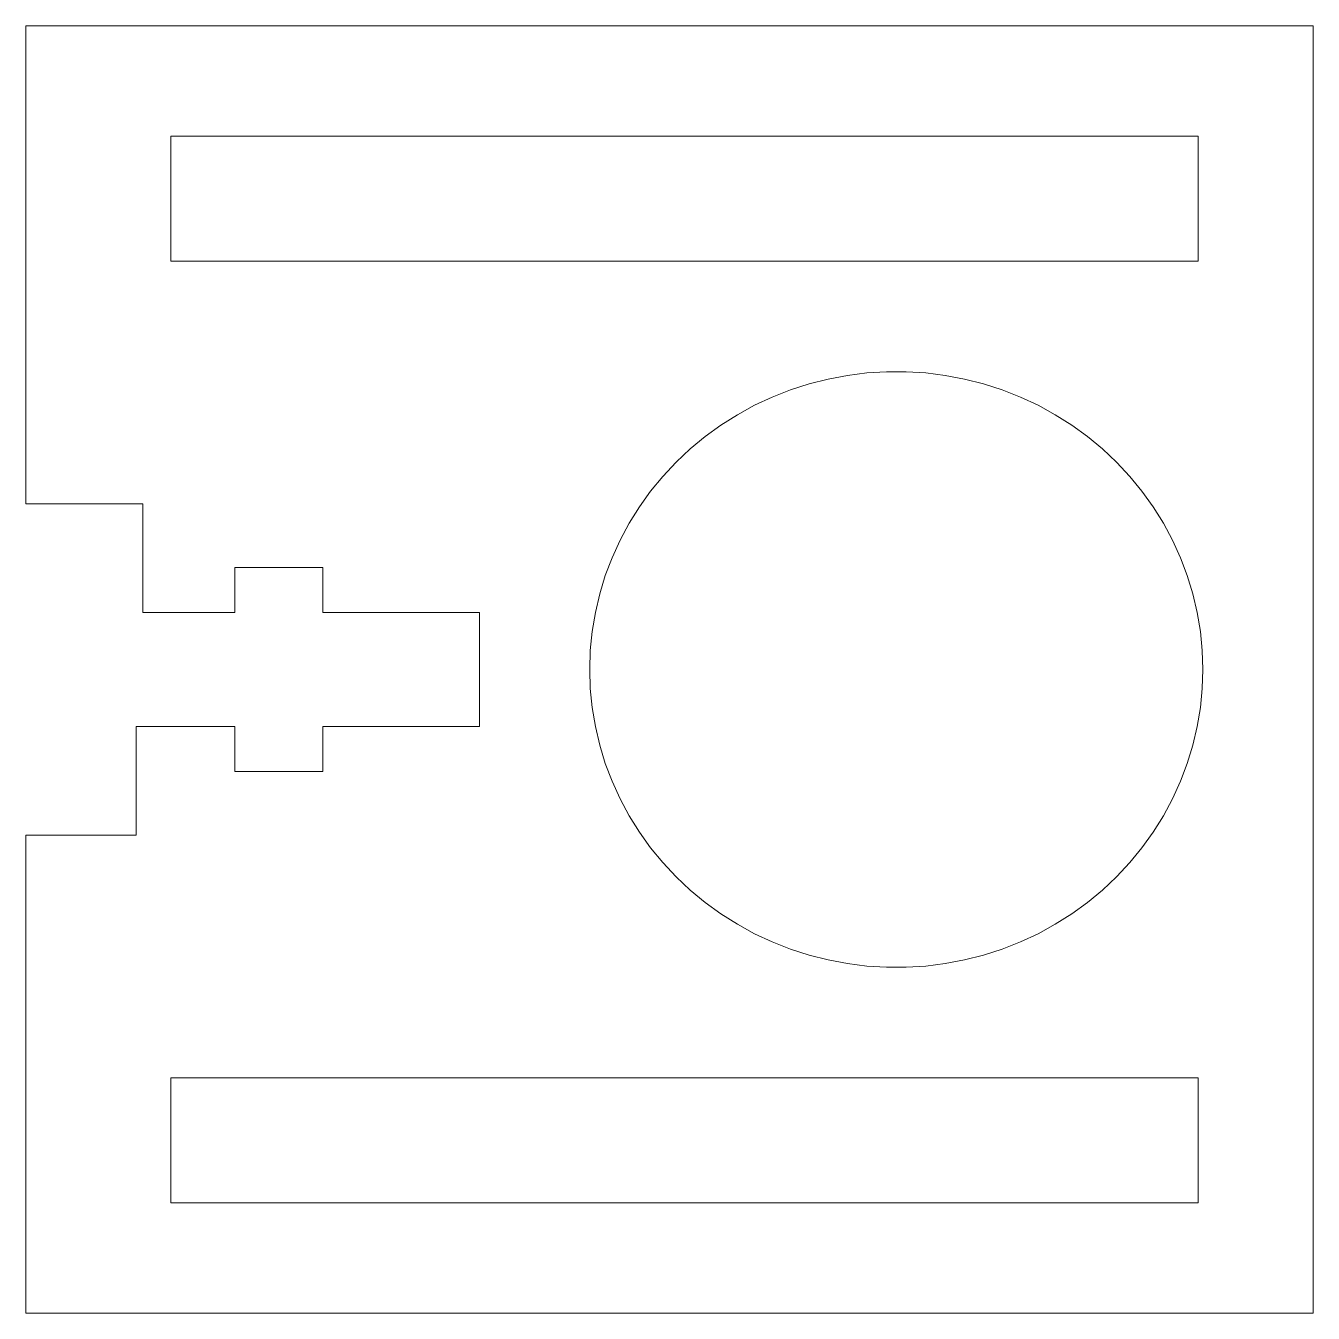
# Model space of a CAD drawing. Header units: millimetres. Extents: x -17.8 to 17.2, y 9.1 to 44.1.
import ezdxf

# ---------------------------------------------------------------- set-up
doc = ezdxf.new("R2010")
doc.units = ezdxf.units.MM

msp = doc.modelspace()

# ---------------------------------------------------------------- linework, layer by layer
at = {"color": 7, "linetype": 'Continuous', "lineweight": 15}
for p, q in [((-17.786, 44.084), (-17.786, 31.084)), ((17.214, 44.084), (-17.786, 44.084)), ((17.214, 9.084), (17.214, 44.084)), ((14.085, 41.086), (-13.845, 41.086)), ((-13.845, 41.086), (-13.845, 37.684)), ((14.085, 37.684), (14.085, 41.086)), ((-13.845, 37.684), (14.085, 37.684)), ((-17.786, 31.084), (-14.606, 31.084)), ((-14.606, 31.084), (-14.606, 28.132)), ((-12.106, 29.357), (-9.706, 29.357)), ((-12.106, 28.132), (-12.106, 29.357)), ((-9.706, 29.357), (-9.706, 28.132)), ((-14.606, 28.132), (-12.106, 28.132)), ((-9.706, 28.132), (-5.455, 28.132)), ((-5.455, 28.132), (-5.455, 25.037)), ((-14.786, 25.037), (-14.786, 22.084)), ((-12.106, 25.037), (-14.786, 25.037)), ((-12.106, 23.812), (-12.106, 25.037)), ((-9.706, 25.037), (-9.706, 23.812)), ((-5.455, 25.037), (-9.706, 25.037)), ((-9.706, 23.812), (-12.106, 23.812)), ((-17.786, 22.084), (-17.786, 9.084)), ((-14.786, 22.084), (-17.786, 22.084)), ((14.085, 15.484), (-13.845, 15.484)), ((-13.845, 15.484), (-13.845, 12.083)), ((14.085, 12.083), (14.085, 15.484)), ((-13.845, 12.083), (14.085, 12.083)), ((-17.786, 9.084), (17.214, 9.084))]:
    msp.add_line(p, q, dxfattribs=at)
at = {"color": 7, "linetype": 'Continuous', "lineweight": 15, "flags": 128}
msp.add_lwpolyline([(14.214, 26.584), (14.197, 27.103), (14.146, 27.62), (14.061, 28.133), (13.942, 28.639), (13.79, 29.137), (13.605, 29.624), (13.389, 30.099), (13.142, 30.559), (12.865, 31.003), (12.559, 31.429), (12.226, 31.835), (11.867, 32.219), (11.483, 32.581), (11.076, 32.917), (10.648, 33.228), (10.2, 33.511), (9.735, 33.766), (9.253, 33.991), (8.758, 34.186), (8.251, 34.35), (7.734, 34.481), (7.21, 34.581), (6.68, 34.647), (6.147, 34.68), (5.613, 34.68), (5.079, 34.647), (4.55, 34.581), (4.025, 34.481), (3.508, 34.35), (3.001, 34.186), (2.506, 33.991), (2.025, 33.766), (1.559, 33.511), (1.111, 33.228), (0.683, 32.917), (0.276, 32.581), (-0.107, 32.219), (-0.467, 31.835), (-0.8, 31.429), (-1.105, 31.003), (-1.382, 30.559), (-1.63, 30.099), (-1.846, 29.624), (-2.03, 29.137), (-2.182, 28.639), (-2.301, 28.133), (-2.387, 27.62), (-2.438, 27.103), (-2.455, 26.584), (-2.438, 26.065), (-2.387, 25.549), (-2.301, 25.036), (-2.182, 24.53), (-2.03, 24.032), (-1.846, 23.545), (-1.63, 23.07), (-1.382, 22.61), (-1.105, 22.166), (-0.8, 21.74), (-0.467, 21.334), (-0.107, 20.949), (0.276, 20.588), (0.683, 20.252), (1.111, 19.941), (1.559, 19.658), (2.025, 19.403), (2.506, 19.178), (3.001, 18.983), (3.508, 18.819), (4.025, 18.688), (4.55, 18.588), (5.079, 18.522), (5.613, 18.489), (6.147, 18.489), (6.68, 18.522), (7.21, 18.588), (7.734, 18.688), (8.251, 18.819), (8.758, 18.983), (9.253, 19.178), (9.735, 19.403), (10.2, 19.658), (10.648, 19.941), (11.076, 20.252), (11.483, 20.588), (11.867, 20.949), (12.226, 21.334), (12.559, 21.74), (12.865, 22.166), (13.142, 22.61), (13.389, 23.07), (13.605, 23.545), (13.79, 24.032), (13.942, 24.53), (14.061, 25.036), (14.146, 25.549), (14.197, 26.065), (14.214, 26.584)], dxfattribs=at)

doc.saveas('drawing.dxf')
